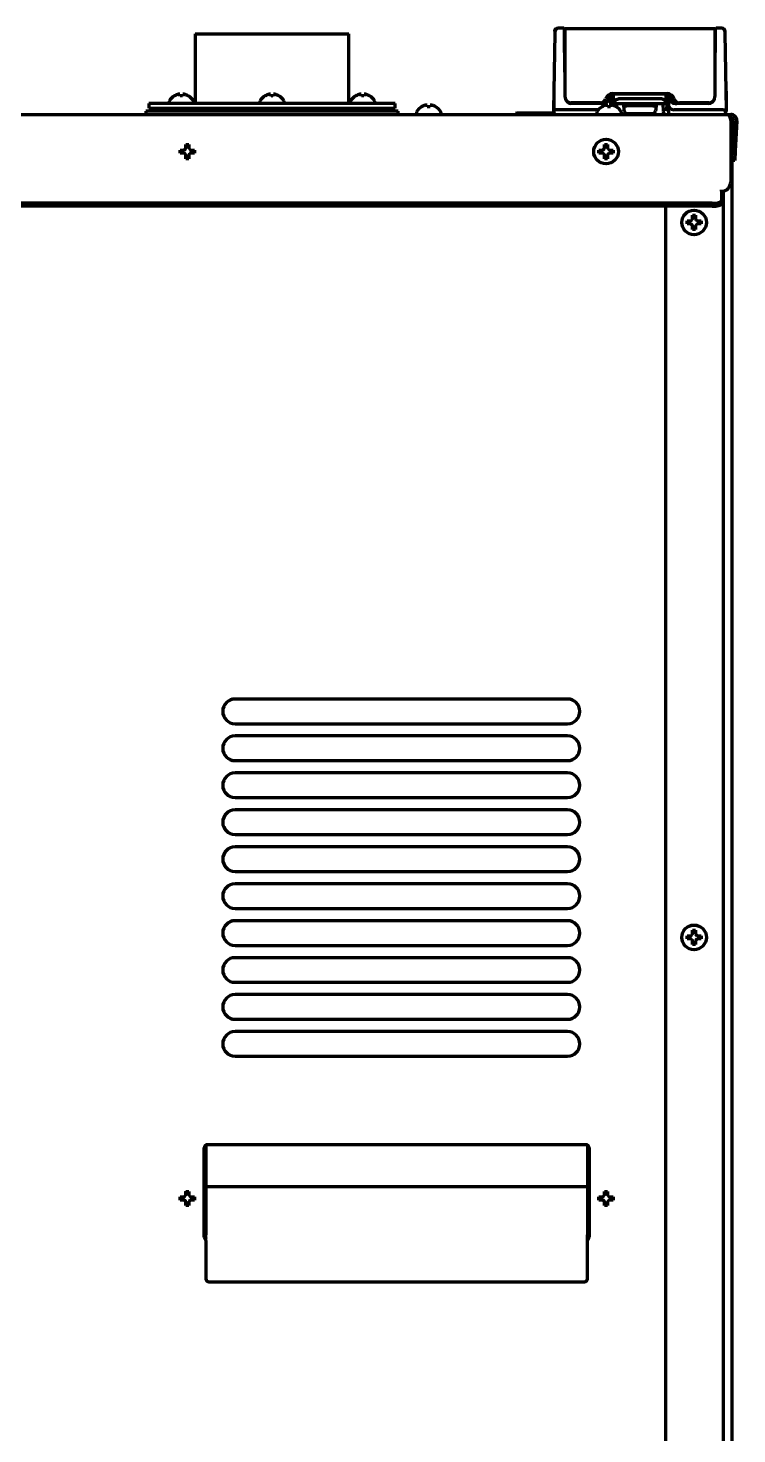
# Model space of a CAD drawing. Header units: inches. Extents: x -2983 to 7024, y 422 to 5529.
# Drawn here: x 6758.9 to 6989.1, y 3511.8 to 3968.4 of the extents above; entities that cross this region are included whole.
import ezdxf

# ---------------------------------------------------------------- set-up
doc = ezdxf.new("R2010")
doc.units = ezdxf.units.IN

msp = doc.modelspace()

# ---------------------------------------------------------------- linework, layer by layer
at = {"linetype": 'Continuous', "lineweight": 70}
for p, q in [((6930.98, 3968.39), (6930.96, 3968.39)), ((6931.05, 3968.39), (6930.98, 3968.39)), ((6932.88, 3968.39), (6931.07, 3968.39)), ((6933.14, 3966.62), (6933.13, 3968.14)), ((6933.25, 3968.19), (6933.25, 3966.39)), ((6982, 3968.19), (6933.25, 3968.19)), ((6982, 3968.19), (6982, 3966.39)), ((6982.12, 3968.14), (6982.11, 3966.62)), ((6984.18, 3968.39), (6982.37, 3968.39)), ((6984.2, 3968.39), (6984.18, 3968.39)), ((6984.27, 3968.39), (6984.2, 3968.39)), ((6984.28, 3968.39), (6984.27, 3968.39)), ((6813.12, 3966.49), (6863.12, 3966.49)), ((6813.12, 3966.49), (6813.12, 3943.89)), ((6863.12, 3943.89), (6863.12, 3966.49)), ((6929.62, 3941.89), (6930.06, 3966.62)), ((6930.06, 3966.62), (6930.07, 3967.41)), ((6933.25, 3954.07), (6933.14, 3966.62)), ((6933.25, 3966.39), (6933.25, 3946.14)), ((6982.11, 3966.62), (6982, 3954.07)), ((6982, 3966.39), (6982, 3946.14)), ((6985.18, 3967.41), (6985.19, 3966.62)), ((6985.19, 3966.62), (6985.62, 3941.89)), ((6806.38, 3946.34), (6806.38, 3946.37)), ((6810.98, 3946.37), (6810.98, 3946.34)), ((6835.82, 3946.34), (6835.82, 3946.37)), ((6840.42, 3946.37), (6840.42, 3946.34)), ((6865.27, 3946.34), (6865.27, 3946.37)), ((6869.87, 3946.37), (6869.87, 3946.34)), ((6929.62, 3947.89), (6929.62, 3946.82)), ((6929.62, 3946.82), (6929.62, 3942.96)), ((6948.19, 3943.39), (6948.19, 3946.07)), ((6948.87, 3947.14), (6966.37, 3947.14)), ((6949.07, 3944.36), (6949.07, 3946.59)), ((6950.8, 3946.89), (6949.5, 3946.89)), ((6964.61, 3946.89), (6950.8, 3946.89)), ((6964.45, 3945.39), (6950.8, 3945.39)), ((6951.96, 3947.14), (6951.99, 3946.89)), ((6963.28, 3947.14), (6963.26, 3946.89)), ((6965.75, 3946.89), (6964.61, 3946.89)), ((6966.17, 3944.37), (6966.17, 3946.59)), ((6967.05, 3942.89), (6967.05, 3946.07)), ((6985.62, 3946.82), (6985.62, 3942.96)), ((6097.12, 3940.39), (6986.12, 3940.39)), ((6879.12, 3941.39), (6797.12, 3941.39)), ((6797.12, 3941.39), (6797.12, 3940.39)), ((6878.12, 3943.89), (6798.12, 3943.89)), ((6798.12, 3943.89), (6798.12, 3942.39)), ((6798.12, 3942.39), (6838.12, 3942.39)), ((6804.68, 3944.49), (6804.68, 3944.29)), ((6807.08, 3941.58), (6806.75, 3941.39)), ((6806.93, 3942.39), (6807.08, 3942.3)), ((6807.08, 3942.3), (6807.08, 3941.58)), ((6810.28, 3942.3), (6807.08, 3942.3)), ((6807.08, 3941.58), (6808.68, 3941.58)), ((6808.68, 3941.58), (6810.28, 3941.58)), ((6810.28, 3942.3), (6810.43, 3942.39)), ((6810.28, 3941.58), (6810.28, 3942.3)), ((6810.61, 3941.39), (6810.28, 3941.58)), ((6812.68, 3944.29), (6812.68, 3944.49)), ((6813.12, 3942.39), (6813.12, 3941.39)), ((6834.12, 3944.49), (6834.12, 3944.29)), ((6836.52, 3941.58), (6836.2, 3941.39)), ((6836.37, 3942.39), (6836.52, 3942.3)), ((6836.52, 3942.3), (6836.52, 3941.58)), ((6839.72, 3942.3), (6836.52, 3942.3)), ((6836.52, 3941.58), (6838.12, 3941.58)), ((6838.12, 3942.39), (6878.12, 3942.39)), ((6838.12, 3941.58), (6839.72, 3941.58)), ((6839.72, 3942.3), (6839.88, 3942.39)), ((6839.72, 3941.58), (6839.72, 3942.3)), ((6840.05, 3941.39), (6839.72, 3941.58)), ((6842.12, 3944.29), (6842.12, 3944.49)), ((6863.12, 3941.39), (6863.12, 3942.39)), ((6863.57, 3944.49), (6863.57, 3944.29)), ((6865.97, 3941.58), (6865.64, 3941.39)), ((6865.82, 3942.39), (6865.97, 3942.3)), ((6865.97, 3942.3), (6865.97, 3941.58)), ((6869.17, 3942.3), (6865.97, 3942.3)), ((6865.97, 3941.58), (6867.57, 3941.58)), ((6867.57, 3941.58), (6869.17, 3941.58)), ((6869.17, 3942.3), (6869.32, 3942.39)), ((6869.17, 3941.58), (6869.17, 3942.3)), ((6869.5, 3941.39), (6869.17, 3941.58)), ((6871.57, 3944.29), (6871.57, 3944.49)), ((6878.12, 3942.39), (6878.12, 3943.89)), ((6879.12, 3940.39), (6879.12, 3941.39)), ((6885.02, 3940.99), (6885.02, 3940.79)), ((6886.72, 3942.84), (6886.72, 3942.87)), ((6891.32, 3942.87), (6891.32, 3942.84)), ((6893.02, 3940.79), (6893.02, 3940.99)), ((6917.67, 3940.89), (6917.42, 3940.64)), ((6927.42, 3940.64), (6917.42, 3940.64)), ((6917.42, 3940.64), (6917.42, 3940.39)), ((6917.67, 3940.89), (6929.77, 3940.89)), ((6929.98, 3940.64), (6927.42, 3940.64)), ((6929.62, 3941.9), (6929.62, 3941.9)), ((6929.63, 3941.37), (6929.62, 3941.89)), ((6930.62, 3941.89), (6929.62, 3941.89)), ((6944.18, 3941.89), (6930.62, 3941.89)), ((6934.62, 3944.24), (6934.62, 3944.09)), ((6934.62, 3944.09), (6934.64, 3944.01)), ((6944.81, 3944.14), (6935.25, 3944.14)), ((6945.62, 3943.89), (6935.32, 3943.89)), ((6943.62, 3940.99), (6943.62, 3940.79)), ((6945.32, 3942.84), (6945.32, 3942.87)), ((6948.65, 3943.67), (6948.49, 3943.4)), ((6949.15, 3943.89), (6950.64, 3943.89)), ((6949.92, 3942.87), (6949.92, 3942.84)), ((6950.09, 3942.89), (6950.12, 3943.89)), ((6950.64, 3943.89), (6964.59, 3943.89)), ((6951.62, 3940.79), (6951.62, 3940.99)), ((6952.31, 3943.89), (6952.34, 3943.56)), ((6952.38, 3943.14), (6952.34, 3943.56)), ((6952.5, 3942.07), (6952.38, 3943.14)), ((6952.38, 3943.14), (6953.39, 3943.14)), ((6952.55, 3941.54), (6952.5, 3942.07)), ((6961.86, 3943.14), (6953.39, 3943.14)), ((6953.55, 3940.64), (6961.7, 3940.64)), ((6961.86, 3943.14), (6962.86, 3943.14)), ((6962.75, 3942.07), (6962.7, 3941.54)), ((6962.86, 3943.14), (6962.75, 3942.07)), ((6962.91, 3943.56), (6962.86, 3943.14)), ((6962.94, 3943.89), (6962.91, 3943.56)), ((6964.59, 3943.89), (6966.1, 3943.89)), ((6965.12, 3943.89), (6965.21, 3941.36)), ((6967.05, 3942.89), (6966.62, 3943.63)), ((6967.05, 3941.37), (6967.05, 3942.89)), ((6984.62, 3941.89), (6968.78, 3941.89)), ((6979.93, 3943.89), (6969.62, 3943.89)), ((6980, 3944.14), (6970.44, 3944.14)), ((6980.61, 3944.01), (6980.62, 3944.09)), ((6980.62, 3944.09), (6980.62, 3944.24)), ((6984.62, 3941.89), (6985.62, 3941.89)), ((6985.62, 3941.89), (6985.62, 3941.91)), ((6985.62, 3941.89), (6985.62, 3941.37)), ((6986.12, 3940.39), (6987.12, 3940.39)), ((6987.12, 3938.39), (6987.12, 3918.39)), ((6987.62, 3937.29), (6987.12, 3937.29)), ((6988.12, 3938.34), (6987.6, 3928.44)), ((6987.62, 3928.82), (6987.62, 3937.29)), ((6989.12, 3938.29), (6988.6, 3928.39)), ((6808.32, 3928.29), (6808.32, 3928.79)), ((6808.32, 3927.79), (6808.32, 3928.29)), ((6812.92, 3928.79), (6812.92, 3928.29)), ((6812.92, 3928.29), (6812.92, 3927.79)), ((6944.32, 3928.29), (6944.32, 3928.79)), ((6944.32, 3927.79), (6944.32, 3928.29)), ((6948.92, 3928.79), (6948.92, 3928.29)), ((6948.92, 3928.29), (6948.92, 3927.79)), ((6987.45, 3925.44), (6987.6, 3928.44)), ((6988.6, 3928.39), (6988.45, 3925.39)), ((6988.45, 3925.39), (6987.45, 3925.44)), ((6987.62, 2273.89), (6987.62, 3925.41)), ((6984.12, 3915.89), (6984.14, 3915.89)), ((6984.12, 3915.89), (6984.12, 3914.93)), ((6984.12, 3914.93), (6984.12, 3912.29)), ((6984.14, 3915.39), (6984.14, 3915.89)), ((6984.82, 2614.49), (6984.82, 3915.47)), ((6981.12, 3911.51), (6102.12, 3911.51)), ((6981.12, 3910.54), (6102.12, 3910.54)), ((6965.92, 3910.54), (6965.92, 2612.49)), ((6984.12, 3912.29), (6984.12, 3911.32)), ((6972.92, 3905.29), (6972.92, 3905.79)), ((6972.92, 3904.79), (6972.92, 3905.29)), ((6977.52, 3905.79), (6977.52, 3905.29)), ((6977.52, 3905.29), (6977.52, 3904.79)), ((6934.12, 3750.49), (6826.12, 3750.49)), ((6826.12, 3742.49), (6934.12, 3742.49)), ((6934.12, 3738.49), (6826.12, 3738.49)), ((6826.12, 3730.49), (6934.12, 3730.49)), ((6934.12, 3726.49), (6826.12, 3726.49)), ((6826.12, 3718.49), (6934.12, 3718.49)), ((6934.12, 3714.49), (6826.12, 3714.49)), ((6826.12, 3706.49), (6934.12, 3706.49)), ((6934.12, 3702.49), (6826.12, 3702.49)), ((6826.12, 3694.49), (6934.12, 3694.49)), ((6934.12, 3690.49), (6826.12, 3690.49)), ((6826.12, 3682.49), (6934.12, 3682.49)), ((6934.12, 3678.49), (6826.12, 3678.49)), ((6972.92, 3673.09), (6972.92, 3673.59)), ((6972.92, 3672.59), (6972.92, 3673.09)), ((6977.52, 3673.59), (6977.52, 3673.09)), ((6977.52, 3673.09), (6977.52, 3672.59)), ((6826.12, 3670.49), (6934.12, 3670.49)), ((6934.12, 3666.49), (6826.12, 3666.49)), ((6826.12, 3658.49), (6934.12, 3658.49)), ((6934.12, 3654.49), (6826.12, 3654.49)), ((6826.12, 3646.49), (6934.12, 3646.49)), ((6934.12, 3642.49), (6826.12, 3642.49)), ((6826.12, 3634.49), (6934.12, 3634.49)), ((6816.12, 3575.74), (6816.12, 3604.74)), ((6816.62, 3605.61), (6816.62, 3576.94)), ((6940.12, 3605.74), (6817.12, 3605.74)), ((6940.62, 3605.61), (6940.62, 3576.94)), ((6941.12, 3604.74), (6941.12, 3575.74)), ((6808.32, 3588.29), (6808.32, 3588.79)), ((6812.92, 3588.79), (6812.92, 3588.29)), ((6940.62, 3592.07), (6816.62, 3592.07)), ((6944.32, 3588.29), (6944.32, 3588.79)), ((6948.92, 3588.79), (6948.92, 3588.29)), ((6808.32, 3587.79), (6808.32, 3588.29)), ((6812.92, 3588.29), (6812.92, 3587.79)), ((6944.32, 3587.79), (6944.32, 3588.29)), ((6948.92, 3588.29), (6948.92, 3587.79)), ((6816.21, 3575.03), (6816.62, 3575.45)), ((6816.23, 3575.05), (6816.6, 3575.42)), ((6816.62, 3576.93), (6816.62, 3576.5)), ((6816.62, 3574.6), (6816.62, 3576.5)), ((6940.62, 3576.93), (6940.62, 3576.5)), ((6940.62, 3574.6), (6940.62, 3576.5)), ((6941.05, 3575.03), (6940.62, 3575.45)), ((6941.02, 3575.05), (6940.65, 3575.42)), ((6816.62, 3574.6), (6816.62, 3562.22)), ((6940.62, 3562.22), (6940.62, 3574.6)), ((6816.62, 3562.19), (6816.62, 3562.22)), ((6817.62, 3561.22), (6939.62, 3561.22)), ((6817.62, 3561.19), (6939.62, 3561.19)), ((6940.62, 3562.19), (6940.62, 3562.22))]:
    msp.add_line(p, q, dxfattribs=at)
for centre in [(6946.62, 3928.29), (6975.22, 3905.29), (6975.22, 3673.09)]:
    msp.add_circle(centre, 4, dxfattribs=at)
for centre, radius, start, end in [((6931.07, 3967.39), 1, 90, 179), ((6932.88, 3968.14), 0.25, 0.5, 90), ((6982.37, 3968.14), 0.25, 90, 179.5), ((6984.18, 3967.39), 1, 1, 90), ((6984.28, 3967.39), 1, 0.9795, 90), ((6808.88, 3942.27), 4.8, 121.3727, 149.6988), ((6808.48, 3942.27), 4.8, 30.3012, 58.6273), ((6838.32, 3942.27), 4.8, 121.3727, 149.6988), ((6837.93, 3942.27), 4.8, 30.3012, 58.6273), ((6867.77, 3942.27), 4.8, 121.3727, 149.6988), ((6867.37, 3942.27), 4.8, 30.3012, 58.6273), ((6935.25, 3946.14), 2, 180, 270), ((6935.32, 3945.89), 2, 192.2203, 270), ((6944.81, 3945.89), 1.75, 270, 342.8954), ((6948.87, 3944.64), 2.5, 90, 162.8954), ((6949.5, 3944.89), 2, 103.7837, 137.8423), ((6965.75, 3944.89), 2, 42.3075, 76.3195), ((6966.37, 3944.64), 2.5, 17.1046, 90), ((6970.44, 3945.89), 1.75, 197.1046, 270), ((6979.93, 3945.89), 2, 270, 347.7797), ((6980, 3946.14), 2, 270, 0), ((6805.08, 3944.49), 0.4, 149.6988, 180), ((6805.08, 3944.29), 0.4, 180, 270), ((6812.28, 3944.29), 0.4, 270, 0), ((6812.28, 3944.49), 0.4, 0, 30.3012), ((6834.52, 3944.49), 0.4, 149.6988, 180), ((6834.52, 3944.29), 0.4, 180, 270), ((6841.72, 3944.29), 0.4, 270, 0), ((6841.72, 3944.49), 0.4, 0, 30.3012), ((6863.97, 3944.49), 0.4, 149.6988, 180), ((6863.97, 3944.29), 0.4, 180, 270), ((6871.17, 3944.29), 0.4, 270, 0), ((6871.17, 3944.49), 0.4, 0, 30.3012), ((6885.42, 3940.99), 0.4, 149.6988, 180), ((6885.42, 3940.79), 0.4, 180, 270), ((6889.22, 3938.77), 4.8, 121.3727, 149.6988), ((6888.83, 3938.77), 4.8, 30.3012, 58.6273), ((6892.62, 3940.79), 0.4, 270, 0), ((6892.62, 3940.99), 0.4, 0, 30.3012), ((6930.63, 3941.39), 1, 181, 270), ((6944.02, 3940.99), 0.4, 149.6988, 180), ((6944.02, 3940.79), 0.4, 180, 270), ((6947.82, 3938.77), 4.8, 121.3727, 149.6988), ((6945.62, 3945.89), 2, 270, 292.0669), ((6947.43, 3938.77), 4.8, 30.3012, 58.6273), ((6951.22, 3940.79), 0.4, 270, 0), ((6951.22, 3940.99), 0.4, 0, 30.3012), ((6953.55, 3941.64), 1, 186, 270), ((6961.7, 3941.64), 1, 270, 354), ((6966.21, 3941.39), 1, 182, 270), ((6984.62, 3941.39), 1, 270, 359), ((6987.12, 3938.39), 2, 357, 90), ((6987.12, 3938.39), 1, 357, 90), ((6985.62, 3937.29), 2, 0, 34.4363), ((6810.62, 3928.29), 2.25, 166.9331, 193.0838), ((6810.62, 3928.29), 2.25, 347.0794, 13.1512), ((6984.12, 3918.39), 3, 270.382, 0), ((6826.12, 3746.49), 4, 90, 270), ((6934.12, 3746.49), 4, 270, 90), ((6826.12, 3734.49), 4, 90, 270), ((6934.12, 3734.49), 4, 270, 90), ((6826.12, 3722.49), 4, 90, 270), ((6934.12, 3722.49), 4, 270, 90), ((6826.12, 3710.49), 4, 90, 270), ((6934.12, 3710.49), 4, 270, 90), ((6826.12, 3698.49), 4, 90, 270), ((6934.12, 3698.49), 4, 270, 90), ((6826.12, 3686.49), 4, 90, 270), ((6934.12, 3686.49), 4, 270, 90), ((6826.12, 3674.49), 4, 90, 270), ((6934.12, 3674.49), 4, 270, 90), ((6826.12, 3662.49), 4, 90, 270), ((6934.12, 3662.49), 4, 270, 90), ((6826.12, 3650.49), 4, 90, 270), ((6934.12, 3650.49), 4, 270, 90), ((6826.12, 3638.49), 4, 90, 270), ((6934.12, 3638.49), 4, 270, 90), ((6817.12, 3604.74), 1, 90, 180), ((6940.12, 3604.74), 1, 0, 90), ((6817.12, 3575.74), 1, 180, 239.9977), ((6940.12, 3575.74), 1, 299.9995, 0)]:
    msp.add_arc(centre, radius, start, end, dxfattribs=at)
for centre, major_axis, ratio, start_param, end_param in [((6933.4, 3964.88), (-0.25, -0.002), 0.999999, 0.00021, 0.890174), ((6948.2, 3946.07), (0.185, -0.168), 0.007352, 3.141576, 4.681335), ((6950.64, 1918.04), (0, 2027.36), 0.034931, 6.280909, 6.283124), ((6964.61, 1908.2), (0, 2037.19), 0.034904, 0.000319, 0.002248), ((6967.05, 3946.07), (-0.185, -0.168), 0.007441, 1.601874, 3.141609), ((6950.64, 2055.11), (2, 1892.01), 0.034873, 0.054023, 0.060475), ((6964.59, 2017.64), (-2.04, 1929.51), 0.034873, 6.222709, 6.229376), ((6968.62, 8002.77), (0, -4060.88), 0.017452, 6.261004, 6.285446), ((6969.62, 3945.89), (-1.96, 0.41), 1, 1.390115, 1.77502), ((6981.12, 3912.29), (-3, 0), 0.258819, 1.570796, 3.141593), ((6981.12, 3911.32), (3, 0), 0.258819, 4.712389, 6.283185), ((6816.61, 3573.45), (0.01, 2), 0.083873, 0.008605, 0.147661), ((6940.63, 3573.45), (-0.01, 2), 0.083873, 6.135524, 6.27458), ((6817.62, 3562.22), (-1, 0), 0.999391, 0, 1.570796), ((6817.62, 3562.19), (1, 0), 0.999391, 3.141593, 4.712389), ((6939.62, 3562.22), (-1, 0), 0.999391, 1.570796, 3.141593), ((6939.62, 3562.19), (1, 0), 0.999391, 4.712389, 6.283185)]:
    msp.add_ellipse(centre, major_axis=major_axis, ratio=ratio, start_param=start_param, end_param=end_param, dxfattribs=at)
for points, knots in [([(6929.96, 3967.41), (6929.97, 3967.47), (6929.97, 3967.54), (6930, 3967.67), (6930.02, 3967.73), (6930.07, 3967.85), (6930.1, 3967.9), (6930.18, 3968.01), (6930.22, 3968.06), (6930.31, 3968.15), (6930.36, 3968.19), (6930.47, 3968.26), (6930.53, 3968.29), (6930.65, 3968.34), (6930.71, 3968.36), (6930.84, 3968.39), (6930.9, 3968.39), (6930.96, 3968.39)], [0, 0, 0, 0, 0.125, 0.125, 0.25, 0.25, 0.375, 0.375, 0.5, 0.5, 0.625, 0.625, 0.75, 0.75, 0.875, 0.875, 1, 1, 1, 1]), ([(6808.18, 3946.34), (6808.18, 3946.46), (6808.18, 3946.57), (6808.18, 3946.71), (6808.18, 3946.75), (6808.18, 3946.82), (6808.18, 3946.86), (6808.18, 3946.89)], [0, 0, 0, 0, 0.5, 0.5, 0.75, 0.75, 1, 1, 1, 1]), ([(6810.98, 3946.34), (6810.78, 3946.46), (6810.57, 3946.57), (6810.24, 3946.71), (6810.13, 3946.75), (6809.91, 3946.82), (6809.79, 3946.86), (6809.68, 3946.89)], [0, 0, 0, 0, 0.5, 0.5, 0.75, 0.75, 1, 1, 1, 1]), ([(6837.62, 3946.34), (6837.62, 3946.46), (6837.62, 3946.57), (6837.62, 3946.71), (6837.62, 3946.75), (6837.62, 3946.82), (6837.62, 3946.86), (6837.62, 3946.89)], [0, 0, 0, 0, 0.5, 0.5, 0.75, 0.75, 1, 1, 1, 1]), ([(6840.42, 3946.34), (6840.22, 3946.46), (6840.01, 3946.57), (6839.69, 3946.71), (6839.58, 3946.75), (6839.35, 3946.82), (6839.24, 3946.86), (6839.12, 3946.89)], [0, 0, 0, 0, 0.5, 0.5, 0.75, 0.75, 1, 1, 1, 1]), ([(6867.07, 3946.34), (6867.07, 3946.46), (6867.07, 3946.57), (6867.07, 3946.71), (6867.07, 3946.75), (6867.07, 3946.82), (6867.07, 3946.86), (6867.07, 3946.89)], [0, 0, 0, 0, 0.5, 0.5, 0.75, 0.75, 1, 1, 1, 1]), ([(6869.87, 3946.34), (6869.67, 3946.46), (6869.46, 3946.57), (6869.13, 3946.71), (6869.02, 3946.75), (6868.8, 3946.82), (6868.68, 3946.86), (6868.57, 3946.89)], [0, 0, 0, 0, 0.5, 0.5, 0.75, 0.75, 1, 1, 1, 1]), ([(6947.56, 3945.39), (6947.54, 3945.32), (6947.52, 3945.24), (6947.46, 3945.1), (6947.43, 3945.03), (6947.38, 3944.92), (6947.35, 3944.87), (6947.32, 3944.82), (6947.29, 3944.79), (6947.28, 3944.78), (6947.23, 3944.69), (6947.13, 3944.57), (6947.02, 3944.46), (6946.94, 3944.38), (6946.91, 3944.36), (6946.85, 3944.31), (6946.82, 3944.29), (6946.72, 3944.22), (6946.59, 3944.13), (6946.45, 3944.07), (6946.38, 3944.04)], [0, 0, 0, 0, 0.125, 0.125, 0.25, 0.25, 0.3125, 0.34375, 0.34375, 0.375, 0.375, 0.5, 0.625, 0.625, 0.6875, 0.6875, 0.75, 0.75, 0.875, 1, 1, 1, 1]), ([(6948.01, 3946.23), (6947.96, 3946.17), (6947.91, 3946.11), (6947.82, 3945.98), (6947.78, 3945.91), (6947.72, 3945.81), (6947.7, 3945.77), (6947.67, 3945.7), (6947.65, 3945.66), (6947.61, 3945.55), (6947.58, 3945.47), (6947.56, 3945.39)], [0, 0, 0, 0, 0.25, 0.25, 0.5, 0.5, 0.625, 0.625, 0.75, 0.75, 1, 1, 1, 1]), ([(6949.07, 3946.6), (6949.07, 3946.61), (6949.07, 3946.63), (6949.06, 3946.65), (6949.06, 3946.66), (6949.06, 3946.67), (6949.05, 3946.68), (6949.05, 3946.7), (6949.05, 3946.72), (6949.04, 3946.74), (6949.04, 3946.75), (6949.03, 3946.78), (6949.03, 3946.79), (6949.03, 3946.8), (6949.03, 3946.8), (6949.02, 3946.81), (6949.02, 3946.81), (6949.02, 3946.82), (6949.02, 3946.83), (6949.02, 3946.83), (6949.02, 3946.83), (6949.02, 3946.83)], [0, 0, 0, 0, 0.125, 0.125, 0.1875, 0.1875, 0.25, 0.25, 0.375, 0.375, 0.5, 0.5, 0.625, 0.625, 0.6875, 0.6875, 0.75, 0.75, 0.875, 0.875, 1, 1, 1, 1]), ([(6949.07, 3944.36), (6949.1, 3944.4), (6949.12, 3944.43), (6949.17, 3944.49), (6949.2, 3944.52), (6949.28, 3944.61), (6949.33, 3944.67), (6949.44, 3944.79), (6949.5, 3944.85), (6949.62, 3944.96), (6949.68, 3945.01), (6949.76, 3945.07), (6949.78, 3945.08), (6949.81, 3945.1), (6949.83, 3945.12), (6949.88, 3945.15), (6949.91, 3945.17), (6950.02, 3945.23), (6950.09, 3945.27), (6950.19, 3945.31), (6950.2, 3945.31), (6950.24, 3945.33), (6950.26, 3945.33), (6950.32, 3945.35), (6950.36, 3945.36), (6950.48, 3945.38), (6950.56, 3945.39), (6950.64, 3945.39)], [0, 0, 0, 0, 0.0625, 0.0625, 0.125, 0.125, 0.25, 0.25, 0.375, 0.375, 0.5, 0.5, 0.53125, 0.53125, 0.5625, 0.5625, 0.625, 0.625, 0.75, 0.75, 0.78125, 0.78125, 0.8125, 0.8125, 0.875, 0.875, 1, 1, 1, 1]), ([(6966.17, 3944.37), (6966.15, 3944.4), (6966.12, 3944.43), (6966.07, 3944.49), (6966.04, 3944.52), (6965.97, 3944.62), (6965.91, 3944.68), (6965.8, 3944.79), (6965.74, 3944.85), (6965.62, 3944.96), (6965.56, 3945.01), (6965.48, 3945.07), (6965.46, 3945.08), (6965.43, 3945.11), (6965.41, 3945.12), (6965.36, 3945.15), (6965.32, 3945.17), (6965.22, 3945.24), (6965.14, 3945.27), (6965.05, 3945.31), (6965.03, 3945.32), (6964.99, 3945.33), (6964.97, 3945.33), (6964.91, 3945.35), (6964.87, 3945.36), (6964.75, 3945.39), (6964.67, 3945.39), (6964.59, 3945.39)], [0, 0, 0, 0, 0.0625, 0.0625, 0.125, 0.125, 0.25, 0.25, 0.375, 0.375, 0.5, 0.5, 0.53125, 0.53125, 0.5625, 0.5625, 0.625, 0.625, 0.75, 0.75, 0.78125, 0.78125, 0.8125, 0.8125, 0.875, 0.875, 1, 1, 1, 1]), ([(6966.17, 3946.6), (6966.18, 3946.61), (6966.18, 3946.63), (6966.18, 3946.65), (6966.19, 3946.66), (6966.19, 3946.67), (6966.19, 3946.68), (6966.2, 3946.7), (6966.2, 3946.72), (6966.21, 3946.74), (6966.21, 3946.75), (6966.21, 3946.78), (6966.22, 3946.79), (6966.22, 3946.8), (6966.22, 3946.8), (6966.22, 3946.81), (6966.22, 3946.81), (6966.22, 3946.82), (6966.22, 3946.83), (6966.22, 3946.83), (6966.22, 3946.84), (6966.22, 3946.84)], [0, 0, 0, 0, 0.125, 0.125, 0.1875, 0.1875, 0.25, 0.25, 0.375, 0.375, 0.5, 0.5, 0.625, 0.625, 0.6875, 0.6875, 0.75, 0.75, 0.875, 0.875, 1, 1, 1, 1]), ([(6967.69, 3945.39), (6967.67, 3945.47), (6967.64, 3945.55), (6967.58, 3945.7), (6967.55, 3945.77), (6967.49, 3945.88), (6967.47, 3945.91), (6967.43, 3945.98), (6967.41, 3946.01), (6967.34, 3946.11), (6967.29, 3946.18), (6967.23, 3946.24)], [0, 0, 0, 0, 0.25, 0.25, 0.5, 0.5, 0.625, 0.625, 0.75, 0.75, 1, 1, 1, 1]), ([(6968.78, 3943.81), (6968.7, 3943.84), (6968.62, 3943.88), (6968.47, 3943.97), (6968.39, 3944.01), (6968.29, 3944.09), (6968.23, 3944.13), (6968.18, 3944.17), (6968.15, 3944.2), (6968.13, 3944.21), (6968.05, 3944.29), (6967.93, 3944.41), (6967.82, 3944.55), (6967.75, 3944.66), (6967.73, 3944.69), (6967.68, 3944.77), (6967.66, 3944.81), (6967.6, 3944.92), (6967.53, 3945.08), (6967.47, 3945.25), (6967.45, 3945.33)], [0, 0, 0, 0, 0.125, 0.125, 0.25, 0.25, 0.3125, 0.34375, 0.34375, 0.375, 0.375, 0.5, 0.625, 0.625, 0.6875, 0.6875, 0.75, 0.75, 0.875, 1, 1, 1, 1]), ([(6968.87, 3944.04), (6968.8, 3944.07), (6968.73, 3944.1), (6968.59, 3944.18), (6968.53, 3944.22), (6968.43, 3944.28), (6968.39, 3944.32), (6968.34, 3944.36), (6968.31, 3944.38), (6968.3, 3944.39), (6968.23, 3944.46), (6968.12, 3944.57), (6968.02, 3944.69), (6967.96, 3944.79), (6967.93, 3944.82), (6967.89, 3944.89), (6967.87, 3944.92), (6967.82, 3945.03), (6967.76, 3945.17), (6967.71, 3945.32), (6967.69, 3945.39)], [0, 0, 0, 0, 0.125, 0.125, 0.25, 0.25, 0.3125, 0.34375, 0.34375, 0.375, 0.375, 0.5, 0.625, 0.625, 0.6875, 0.6875, 0.75, 0.75, 0.875, 1, 1, 1, 1]), ([(6985.62, 3947.89), (6985.62, 3947.9), (6985.62, 3947.87), (6985.62, 3947.78), (6985.62, 3947.71), (6985.62, 3947.57), (6985.62, 3947.52), (6985.62, 3947.44), (6985.62, 3947.41), (6985.62, 3947.34), (6985.62, 3947.31), (6985.62, 3947.14), (6985.62, 3946.99), (6985.62, 3946.82)], [0, 0, 0, 0, 0.25, 0.25, 0.5, 0.5, 0.625, 0.625, 0.6875, 0.6875, 0.75, 0.75, 1, 1, 1, 1]), ([(6888.52, 3942.84), (6888.52, 3942.96), (6888.52, 3943.07), (6888.52, 3943.21), (6888.52, 3943.25), (6888.52, 3943.32), (6888.52, 3943.36), (6888.52, 3943.39)], [0, 0, 0, 0, 0.5, 0.5, 0.75, 0.75, 1, 1, 1, 1]), ([(6891.32, 3942.84), (6891.12, 3942.96), (6890.91, 3943.07), (6890.59, 3943.21), (6890.48, 3943.25), (6890.25, 3943.32), (6890.14, 3943.36), (6890.02, 3943.39)], [0, 0, 0, 0, 0.5, 0.5, 0.75, 0.75, 1, 1, 1, 1]), ([(6929.62, 3942.97), (6929.62, 3942.8), (6929.62, 3942.65), (6929.62, 3942.38), (6929.62, 3942.26), (6929.62, 3942.12), (6929.62, 3942.08), (6929.62, 3942.03), (6929.62, 3942.01), (6929.62, 3941.98), (6929.62, 3941.92), (6929.62, 3941.89), (6929.62, 3941.9)], [0, 0, 0, 0, 0.25, 0.25, 0.5, 0.5, 0.625, 0.625, 0.6875, 0.6875, 0.75, 1, 1, 1, 1]), ([(6947.12, 3942.84), (6947.12, 3942.96), (6947.12, 3943.07), (6947.12, 3943.21), (6947.12, 3943.25), (6947.12, 3943.32), (6947.12, 3943.36), (6947.12, 3943.39)], [0, 0, 0, 0, 0.5, 0.5, 0.75, 0.75, 1, 1, 1, 1]), ([(6949.92, 3942.84), (6949.72, 3942.96), (6949.51, 3943.07), (6949.19, 3943.21), (6949.08, 3943.25), (6948.85, 3943.32), (6948.74, 3943.36), (6948.62, 3943.39)], [0, 0, 0, 0, 0.5, 0.5, 0.75, 0.75, 1, 1, 1, 1]), ([(6967.08, 3940.39), (6967.08, 3940.39), (6967.08, 3940.39), (6967.08, 3940.39), (6967.08, 3940.39), (6967.08, 3940.4), (6967.08, 3940.4), (6967.07, 3940.4), (6967.07, 3940.42), (6967.07, 3940.44), (6967.07, 3940.47), (6967.07, 3940.48), (6967.07, 3940.49), (6967.07, 3940.51), (6967.06, 3940.56), (6967.06, 3940.59), (6967.06, 3940.62), (6967.06, 3940.63), (6967.06, 3940.66), (6967.06, 3940.67), (6967.06, 3940.72), (6967.06, 3940.77), (6967.06, 3940.85), (6967.06, 3940.88), (6967.06, 3940.92), (6967.06, 3940.94), (6967.06, 3940.97), (6967.06, 3940.98), (6967.05, 3941.06), (6967.05, 3941.12), (6967.05, 3941.2), (6967.05, 3941.21), (6967.05, 3941.24), (6967.05, 3941.26), (6967.05, 3941.31), (6967.05, 3941.34), (6967.05, 3941.37)], [0, 0, 0, 0, 0.03125, 0.03125, 0.046875, 0.046875, 0.0625, 0.125, 0.125, 0.25, 0.25, 0.28125, 0.28125, 0.3125, 0.375, 0.4375, 0.4375, 0.46875, 0.46875, 0.5, 0.5, 0.625, 0.625, 0.6875, 0.6875, 0.71875, 0.71875, 0.75, 0.75, 0.875, 0.875, 0.90625, 0.90625, 0.9375, 0.9375, 1, 1, 1, 1]), ([(6985.62, 3942.97), (6985.62, 3942.8), (6985.62, 3942.65), (6985.62, 3942.38), (6985.62, 3942.26), (6985.62, 3942.12), (6985.62, 3942.08), (6985.62, 3942.03), (6985.62, 3942.01), (6985.62, 3941.98), (6985.62, 3941.92), (6985.62, 3941.89), (6985.62, 3941.9)], [0, 0, 0, 0, 0.25, 0.25, 0.5, 0.5, 0.625, 0.625, 0.6875, 0.6875, 0.75, 1, 1, 1, 1]), ([(6808.32, 3928.79), (6808.53, 3928.79), (6808.74, 3928.79), (6809.06, 3928.79), (6809.17, 3928.79), (6809.4, 3928.79), (6809.51, 3928.79), (6809.62, 3928.79)], [0, 0, 0, 0, 0.5, 0.5, 0.75, 0.75, 1, 1, 1, 1]), ([(6810.12, 3925.99), (6810.12, 3926.2), (6810.12, 3926.41), (6810.12, 3926.73), (6810.12, 3926.84), (6810.12, 3927.06), (6810.12, 3927.18), (6810.12, 3927.29)], [0, 0, 0, 0, 0.5, 0.5, 0.75, 0.75, 1, 1, 1, 1]), ([(6811.12, 3930.59), (6811.12, 3930.39), (6811.12, 3930.18), (6811.12, 3929.86), (6811.12, 3929.75), (6811.12, 3929.52), (6811.12, 3929.41), (6811.12, 3929.29)], [0, 0, 0, 0, 0.5, 0.5, 0.75, 0.75, 1, 1, 1, 1]), ([(6812.92, 3927.79), (6812.72, 3927.79), (6812.51, 3927.79), (6812.19, 3927.79), (6812.08, 3927.79), (6811.85, 3927.79), (6811.74, 3927.79), (6811.62, 3927.79)], [0, 0, 0, 0, 0.5, 0.5, 0.75, 0.75, 1, 1, 1, 1]), ([(6944.32, 3928.79), (6944.53, 3928.79), (6944.74, 3928.79), (6945.06, 3928.79), (6945.17, 3928.79), (6945.4, 3928.79), (6945.51, 3928.79), (6945.62, 3928.79)], [0, 0, 0, 0, 0.5, 0.5, 0.75, 0.75, 1, 1, 1, 1]), ([(6946.12, 3925.99), (6946.12, 3926.19), (6946.12, 3926.4), (6946.12, 3926.73), (6946.12, 3926.84), (6946.12, 3927.06), (6946.12, 3927.18), (6946.12, 3927.29)], [0, 0, 0, 0, 0.5, 0.5, 0.75, 0.75, 1, 1, 1, 1]), ([(6947.12, 3930.59), (6947.12, 3930.39), (6947.12, 3930.18), (6947.12, 3929.85), (6947.12, 3929.74), (6947.12, 3929.52), (6947.12, 3929.41), (6947.12, 3929.29)], [0, 0, 0, 0, 0.5, 0.5, 0.75, 0.75, 1, 1, 1, 1]), ([(6948.92, 3927.79), (6948.72, 3927.79), (6948.51, 3927.79), (6948.19, 3927.79), (6948.08, 3927.79), (6947.85, 3927.79), (6947.74, 3927.79), (6947.62, 3927.79)], [0, 0, 0, 0, 0.5, 0.5, 0.75, 0.75, 1, 1, 1, 1]), ([(6972.92, 3905.79), (6973.13, 3905.79), (6973.34, 3905.79), (6973.66, 3905.79), (6973.77, 3905.79), (6974, 3905.79), (6974.11, 3905.79), (6974.22, 3905.79)], [0, 0, 0, 0, 0.5, 0.5, 0.75, 0.75, 1, 1, 1, 1]), ([(6974.72, 3902.99), (6974.72, 3903.19), (6974.72, 3903.4), (6974.72, 3903.73), (6974.72, 3903.84), (6974.72, 3904.06), (6974.72, 3904.18), (6974.72, 3904.29)], [0, 0, 0, 0, 0.5, 0.5, 0.75, 0.75, 1, 1, 1, 1]), ([(6975.72, 3907.59), (6975.72, 3907.39), (6975.72, 3907.18), (6975.72, 3906.85), (6975.72, 3906.74), (6975.72, 3906.52), (6975.72, 3906.41), (6975.72, 3906.29)], [0, 0, 0, 0, 0.5, 0.5, 0.75, 0.75, 1, 1, 1, 1]), ([(6977.52, 3904.79), (6977.32, 3904.79), (6977.11, 3904.79), (6976.79, 3904.79), (6976.68, 3904.79), (6976.45, 3904.79), (6976.34, 3904.79), (6976.22, 3904.79)], [0, 0, 0, 0, 0.5, 0.5, 0.75, 0.75, 1, 1, 1, 1]), ([(6975.72, 3675.39), (6975.72, 3675.19), (6975.72, 3674.98), (6975.72, 3674.65), (6975.72, 3674.54), (6975.72, 3674.32), (6975.72, 3674.21), (6975.72, 3674.09)], [0, 0, 0, 0, 0.5, 0.5, 0.75, 0.75, 1, 1, 1, 1]), ([(6972.92, 3673.59), (6973.13, 3673.59), (6973.34, 3673.59), (6973.66, 3673.59), (6973.77, 3673.59), (6974, 3673.59), (6974.11, 3673.59), (6974.22, 3673.59)], [0, 0, 0, 0, 0.5, 0.5, 0.75, 0.75, 1, 1, 1, 1]), ([(6974.72, 3670.79), (6974.72, 3670.99), (6974.72, 3671.2), (6974.72, 3671.53), (6974.72, 3671.64), (6974.72, 3671.86), (6974.72, 3671.98), (6974.72, 3672.09)], [0, 0, 0, 0, 0.5, 0.5, 0.75, 0.75, 1, 1, 1, 1]), ([(6977.52, 3672.59), (6977.32, 3672.59), (6977.11, 3672.59), (6976.79, 3672.59), (6976.68, 3672.59), (6976.45, 3672.59), (6976.34, 3672.59), (6976.22, 3672.59)], [0, 0, 0, 0, 0.5, 0.5, 0.75, 0.75, 1, 1, 1, 1]), ([(6808.32, 3588.79), (6808.53, 3588.79), (6808.74, 3588.79), (6809.06, 3588.79), (6809.17, 3588.79), (6809.4, 3588.79), (6809.51, 3588.79), (6809.62, 3588.79)], [0, 0, 0, 0, 0.5, 0.5, 0.75, 0.75, 1, 1, 1, 1]), ([(6811.12, 3590.59), (6811.12, 3590.39), (6811.12, 3590.18), (6811.12, 3589.86), (6811.12, 3589.75), (6811.12, 3589.52), (6811.12, 3589.41), (6811.12, 3589.29)], [0, 0, 0, 0, 0.5, 0.5, 0.75, 0.75, 1, 1, 1, 1]), ([(6944.32, 3588.79), (6944.53, 3588.79), (6944.74, 3588.79), (6945.06, 3588.79), (6945.17, 3588.79), (6945.4, 3588.79), (6945.51, 3588.79), (6945.62, 3588.79)], [0, 0, 0, 0, 0.5, 0.5, 0.75, 0.75, 1, 1, 1, 1]), ([(6947.12, 3590.59), (6947.12, 3590.39), (6947.12, 3590.18), (6947.12, 3589.86), (6947.12, 3589.75), (6947.12, 3589.52), (6947.12, 3589.41), (6947.12, 3589.29)], [0, 0, 0, 0, 0.5, 0.5, 0.75, 0.75, 1, 1, 1, 1]), ([(6810.12, 3585.99), (6810.12, 3586.2), (6810.12, 3586.41), (6810.12, 3586.73), (6810.12, 3586.84), (6810.12, 3587.06), (6810.12, 3587.18), (6810.12, 3587.29)], [0, 0, 0, 0, 0.5, 0.5, 0.75, 0.75, 1, 1, 1, 1]), ([(6812.92, 3587.79), (6812.72, 3587.79), (6812.51, 3587.79), (6812.19, 3587.79), (6812.08, 3587.79), (6811.85, 3587.79), (6811.74, 3587.79), (6811.62, 3587.79)], [0, 0, 0, 0, 0.5, 0.5, 0.75, 0.75, 1, 1, 1, 1]), ([(6946.12, 3585.99), (6946.12, 3586.2), (6946.12, 3586.41), (6946.12, 3586.73), (6946.12, 3586.84), (6946.12, 3587.06), (6946.12, 3587.18), (6946.12, 3587.29)], [0, 0, 0, 0, 0.5, 0.5, 0.75, 0.75, 1, 1, 1, 1]), ([(6948.92, 3587.79), (6948.72, 3587.79), (6948.51, 3587.79), (6948.19, 3587.79), (6948.08, 3587.79), (6947.85, 3587.79), (6947.74, 3587.79), (6947.62, 3587.79)], [0, 0, 0, 0, 0.5, 0.5, 0.75, 0.75, 1, 1, 1, 1])]:
    msp.add_open_spline(points, degree=3, knots=knots, dxfattribs=at)
for points in [[(6807.68, 3946.89), (6807.63, 3946.87), (6807.52, 3946.84), (6807.36, 3946.79), (6807.2, 3946.74), (6807.04, 3946.68), (6806.89, 3946.61), (6806.73, 3946.54), (6806.57, 3946.45), (6806.44, 3946.38), (6806.38, 3946.34)], [(6808.18, 3946.89), (6808.15, 3946.89), (6808.1, 3946.9), (6808.03, 3946.9), (6807.96, 3946.9), (6807.89, 3946.9), (6807.82, 3946.9), (6807.75, 3946.9), (6807.7, 3946.89), (6807.68, 3946.89)], [(6809.18, 3946.34), (6809.01, 3946.36), (6808.68, 3946.38), (6808.35, 3946.36), (6808.18, 3946.34)], [(6809.68, 3946.89), (6809.66, 3946.89), (6809.61, 3946.9), (6809.54, 3946.9), (6809.47, 3946.9), (6809.39, 3946.9), (6809.32, 3946.9), (6809.25, 3946.9), (6809.2, 3946.89), (6809.18, 3946.89)], [(6809.18, 3946.89), (6809.18, 3946.87), (6809.18, 3946.84), (6809.18, 3946.79), (6809.18, 3946.74), (6809.18, 3946.68), (6809.18, 3946.61), (6809.18, 3946.54), (6809.18, 3946.45), (6809.18, 3946.38), (6809.18, 3946.34)], [(6837.12, 3946.89), (6837.07, 3946.87), (6836.96, 3946.84), (6836.8, 3946.79), (6836.64, 3946.74), (6836.49, 3946.68), (6836.33, 3946.61), (6836.18, 3946.54), (6836.01, 3946.45), (6835.89, 3946.38), (6835.82, 3946.34)], [(6837.62, 3946.89), (6837.6, 3946.89), (6837.55, 3946.9), (6837.47, 3946.9), (6837.4, 3946.9), (6837.33, 3946.9), (6837.26, 3946.9), (6837.19, 3946.9), (6837.15, 3946.89), (6837.12, 3946.89)], [(6838.62, 3946.34), (6838.46, 3946.36), (6838.12, 3946.38), (6837.79, 3946.36), (6837.62, 3946.34)], [(6839.12, 3946.89), (6839.1, 3946.89), (6839.05, 3946.9), (6838.98, 3946.9), (6838.91, 3946.9), (6838.84, 3946.9), (6838.77, 3946.9), (6838.7, 3946.9), (6838.65, 3946.89), (6838.62, 3946.89)], [(6838.62, 3946.89), (6838.62, 3946.87), (6838.62, 3946.84), (6838.62, 3946.79), (6838.62, 3946.74), (6838.62, 3946.68), (6838.62, 3946.61), (6838.62, 3946.54), (6838.62, 3946.45), (6838.62, 3946.38), (6838.62, 3946.34)], [(6866.57, 3946.89), (6866.51, 3946.87), (6866.41, 3946.84), (6866.25, 3946.79), (6866.09, 3946.74), (6865.93, 3946.68), (6865.78, 3946.61), (6865.62, 3946.54), (6865.46, 3946.45), (6865.33, 3946.38), (6865.27, 3946.34)], [(6867.07, 3946.89), (6867.04, 3946.89), (6866.99, 3946.9), (6866.92, 3946.9), (6866.85, 3946.9), (6866.78, 3946.9), (6866.71, 3946.9), (6866.64, 3946.9), (6866.59, 3946.89), (6866.57, 3946.89)], [(6868.07, 3946.34), (6867.9, 3946.36), (6867.57, 3946.38), (6867.24, 3946.36), (6867.07, 3946.34)], [(6868.57, 3946.89), (6868.55, 3946.89), (6868.5, 3946.9), (6868.43, 3946.9), (6868.36, 3946.9), (6868.28, 3946.9), (6868.21, 3946.9), (6868.14, 3946.9), (6868.09, 3946.89), (6868.07, 3946.89)], [(6868.07, 3946.89), (6868.07, 3946.87), (6868.07, 3946.84), (6868.07, 3946.79), (6868.07, 3946.74), (6868.07, 3946.68), (6868.07, 3946.61), (6868.07, 3946.54), (6868.07, 3946.45), (6868.07, 3946.38), (6868.07, 3946.34)], [(6949.5, 3946.89), (6949.42, 3946.89), (6949.26, 3946.88), (6949.1, 3946.85), (6949.02, 3946.83)], [(6966.22, 3946.84), (6966.15, 3946.85), (6965.99, 3946.88), (6965.83, 3946.89), (6965.75, 3946.89)], [(6888.02, 3943.39), (6887.97, 3943.37), (6887.86, 3943.34), (6887.7, 3943.29), (6887.54, 3943.24), (6887.39, 3943.18), (6887.23, 3943.11), (6887.08, 3943.04), (6886.91, 3942.95), (6886.79, 3942.88), (6886.72, 3942.84)], [(6888.52, 3943.39), (6888.5, 3943.39), (6888.45, 3943.4), (6888.37, 3943.4), (6888.3, 3943.4), (6888.23, 3943.4), (6888.16, 3943.4), (6888.09, 3943.4), (6888.05, 3943.39), (6888.02, 3943.39)], [(6889.52, 3942.84), (6889.36, 3942.86), (6889.02, 3942.88), (6888.69, 3942.86), (6888.52, 3942.84)], [(6890.02, 3943.39), (6890, 3943.39), (6889.95, 3943.4), (6889.88, 3943.4), (6889.81, 3943.4), (6889.74, 3943.4), (6889.67, 3943.4), (6889.6, 3943.4), (6889.55, 3943.39), (6889.52, 3943.39)], [(6889.52, 3943.39), (6889.52, 3943.37), (6889.52, 3943.34), (6889.52, 3943.29), (6889.52, 3943.24), (6889.52, 3943.18), (6889.52, 3943.11), (6889.52, 3943.04), (6889.52, 3942.95), (6889.52, 3942.88), (6889.52, 3942.84)], [(6946.62, 3943.39), (6946.57, 3943.37), (6946.46, 3943.34), (6946.3, 3943.29), (6946.14, 3943.24), (6945.99, 3943.18), (6945.83, 3943.11), (6945.68, 3943.04), (6945.51, 3942.95), (6945.39, 3942.88), (6945.32, 3942.84)], [(6947.12, 3943.39), (6947.1, 3943.39), (6947.05, 3943.4), (6946.97, 3943.4), (6946.9, 3943.4), (6946.83, 3943.4), (6946.76, 3943.4), (6946.69, 3943.4), (6946.65, 3943.39), (6946.62, 3943.39)], [(6948.12, 3942.84), (6947.96, 3942.86), (6947.62, 3942.88), (6947.29, 3942.86), (6947.12, 3942.84)], [(6948.62, 3943.39), (6948.6, 3943.39), (6948.55, 3943.4), (6948.48, 3943.4), (6948.41, 3943.4), (6948.34, 3943.4), (6948.27, 3943.4), (6948.2, 3943.4), (6948.15, 3943.39), (6948.12, 3943.39)], [(6948.12, 3943.39), (6948.12, 3943.37), (6948.12, 3943.34), (6948.12, 3943.29), (6948.12, 3943.24), (6948.12, 3943.18), (6948.12, 3943.11), (6948.12, 3943.04), (6948.12, 3942.95), (6948.12, 3942.88), (6948.12, 3942.84)], [(6966.18, 3941.37), (6966.33, 3942.13), (6966.47, 3942.88), (6966.62, 3943.63)], [(6986.12, 3940.39), (6986.15, 3940.39), (6986.19, 3940.38), (6986.26, 3940.35), (6986.32, 3940.3), (6986.39, 3940.22), (6986.46, 3940.13), (6986.52, 3940.01), (6986.59, 3939.88), (6986.66, 3939.73), (6986.72, 3939.57), (6986.79, 3939.39), (6986.86, 3939.21), (6986.92, 3939.01), (6986.99, 3938.81), (6987.06, 3938.6), (6987.1, 3938.46), (6987.12, 3938.39)], [(6809.62, 3927.79), (6809.57, 3927.79), (6809.46, 3927.79), (6809.3, 3927.79), (6809.14, 3927.79), (6808.99, 3927.79), (6808.83, 3927.79), (6808.68, 3927.79), (6808.51, 3927.79), (6808.39, 3927.79), (6808.32, 3927.79)], [(6809.62, 3928.79), (6809.65, 3928.82), (6809.7, 3928.86), (6809.77, 3928.94), (6809.84, 3929.01), (6809.91, 3929.08), (6809.98, 3929.15), (6810.05, 3929.22), (6810.1, 3929.27), (6810.12, 3929.29)], [(6810.12, 3927.29), (6810.1, 3927.32), (6810.05, 3927.37), (6809.97, 3927.44), (6809.9, 3927.52), (6809.83, 3927.59), (6809.76, 3927.66), (6809.69, 3927.72), (6809.65, 3927.77), (6809.62, 3927.79)], [(6810.12, 3929.29), (6810.12, 3929.35), (6810.12, 3929.46), (6810.12, 3929.62), (6810.12, 3929.78), (6810.12, 3929.93), (6810.12, 3930.08), (6810.12, 3930.24), (6810.12, 3930.41), (6810.12, 3930.53), (6810.12, 3930.59)], [(6810.12, 3930.59), (6810.29, 3930.59), (6810.62, 3930.59), (6810.96, 3930.59), (6811.12, 3930.59)], [(6811.12, 3929.29), (6811.15, 3929.27), (6811.2, 3929.22), (6811.28, 3929.14), (6811.35, 3929.07), (6811.42, 3929), (6811.49, 3928.93), (6811.56, 3928.86), (6811.6, 3928.82), (6811.62, 3928.79)], [(6811.62, 3927.79), (6811.6, 3927.77), (6811.55, 3927.72), (6811.48, 3927.65), (6811.41, 3927.58), (6811.34, 3927.51), (6811.27, 3927.44), (6811.2, 3927.36), (6811.15, 3927.32), (6811.12, 3927.29)], [(6811.12, 3927.29), (6811.12, 3927.24), (6811.12, 3927.13), (6811.12, 3926.97), (6811.12, 3926.81), (6811.12, 3926.65), (6811.12, 3926.5), (6811.12, 3926.35), (6811.12, 3926.18), (6811.12, 3926.06), (6811.12, 3925.99)], [(6811.62, 3928.79), (6811.68, 3928.79), (6811.79, 3928.79), (6811.95, 3928.79), (6812.11, 3928.79), (6812.26, 3928.79), (6812.41, 3928.79), (6812.57, 3928.79), (6812.74, 3928.79), (6812.86, 3928.79), (6812.92, 3928.79)], [(6945.62, 3927.79), (6945.57, 3927.79), (6945.46, 3927.79), (6945.3, 3927.79), (6945.14, 3927.79), (6944.99, 3927.79), (6944.83, 3927.79), (6944.68, 3927.79), (6944.51, 3927.79), (6944.39, 3927.79), (6944.32, 3927.79)], [(6945.62, 3928.79), (6945.65, 3928.82), (6945.7, 3928.86), (6945.77, 3928.93), (6945.84, 3929.01), (6945.91, 3929.08), (6945.98, 3929.15), (6946.05, 3929.22), (6946.1, 3929.27), (6946.12, 3929.29)], [(6946.12, 3927.29), (6946.1, 3927.32), (6946.05, 3927.37), (6945.97, 3927.44), (6945.9, 3927.51), (6945.83, 3927.58), (6945.76, 3927.65), (6945.69, 3927.72), (6945.65, 3927.77), (6945.62, 3927.79)], [(6946.12, 3929.29), (6946.12, 3929.35), (6946.12, 3929.45), (6946.12, 3929.62), (6946.12, 3929.77), (6946.12, 3929.93), (6946.12, 3930.08), (6946.12, 3930.24), (6946.12, 3930.4), (6946.12, 3930.53), (6946.12, 3930.59)], [(6946.12, 3930.59), (6946.29, 3930.59), (6946.62, 3930.59), (6946.96, 3930.59), (6947.12, 3930.59)], [(6947.12, 3929.29), (6947.15, 3929.27), (6947.2, 3929.21), (6947.28, 3929.14), (6947.35, 3929.07), (6947.42, 3929), (6947.49, 3928.93), (6947.56, 3928.86), (6947.6, 3928.82), (6947.62, 3928.79)], [(6947.62, 3927.79), (6947.6, 3927.77), (6947.55, 3927.72), (6947.48, 3927.65), (6947.41, 3927.58), (6947.34, 3927.51), (6947.27, 3927.44), (6947.2, 3927.36), (6947.15, 3927.32), (6947.12, 3927.29)], [(6947.12, 3927.29), (6947.12, 3927.24), (6947.12, 3927.13), (6947.12, 3926.97), (6947.12, 3926.81), (6947.12, 3926.65), (6947.12, 3926.5), (6947.12, 3926.35), (6947.12, 3926.18), (6947.12, 3926.06), (6947.12, 3925.99)], [(6947.62, 3928.79), (6947.68, 3928.79), (6947.79, 3928.79), (6947.95, 3928.79), (6948.11, 3928.79), (6948.26, 3928.79), (6948.41, 3928.79), (6948.57, 3928.79), (6948.74, 3928.79), (6948.86, 3928.79), (6948.92, 3928.79)], [(6811.12, 3925.99), (6810.96, 3925.99), (6810.62, 3925.99), (6810.29, 3925.99), (6810.12, 3925.99)], [(6947.12, 3925.99), (6946.96, 3925.99), (6946.62, 3925.99), (6946.29, 3925.99), (6946.12, 3925.99)], [(6974.22, 3904.79), (6974.17, 3904.79), (6974.06, 3904.79), (6973.9, 3904.79), (6973.74, 3904.79), (6973.59, 3904.79), (6973.43, 3904.79), (6973.28, 3904.79), (6973.11, 3904.79), (6972.99, 3904.79), (6972.92, 3904.79)], [(6974.22, 3905.79), (6974.25, 3905.82), (6974.3, 3905.86), (6974.37, 3905.93), (6974.44, 3906.01), (6974.51, 3906.08), (6974.58, 3906.15), (6974.65, 3906.22), (6974.7, 3906.27), (6974.72, 3906.29)], [(6974.72, 3904.29), (6974.7, 3904.32), (6974.65, 3904.37), (6974.57, 3904.44), (6974.5, 3904.51), (6974.43, 3904.58), (6974.36, 3904.65), (6974.29, 3904.72), (6974.25, 3904.77), (6974.22, 3904.79)], [(6974.72, 3906.29), (6974.72, 3906.35), (6974.72, 3906.45), (6974.72, 3906.62), (6974.72, 3906.77), (6974.72, 3906.93), (6974.72, 3907.08), (6974.72, 3907.24), (6974.72, 3907.4), (6974.72, 3907.53), (6974.72, 3907.59)], [(6974.72, 3907.59), (6974.89, 3907.59), (6975.22, 3907.59), (6975.56, 3907.59), (6975.72, 3907.59)], [(6975.72, 3906.29), (6975.75, 3906.27), (6975.8, 3906.21), (6975.88, 3906.14), (6975.95, 3906.07), (6976.02, 3906), (6976.09, 3905.93), (6976.16, 3905.86), (6976.2, 3905.82), (6976.22, 3905.79)], [(6976.22, 3904.79), (6976.2, 3904.77), (6976.15, 3904.72), (6976.08, 3904.65), (6976.01, 3904.58), (6975.94, 3904.51), (6975.87, 3904.44), (6975.8, 3904.36), (6975.75, 3904.32), (6975.72, 3904.29)], [(6975.72, 3904.29), (6975.72, 3904.24), (6975.72, 3904.13), (6975.72, 3903.97), (6975.72, 3903.81), (6975.72, 3903.65), (6975.72, 3903.5), (6975.72, 3903.35), (6975.72, 3903.18), (6975.72, 3903.06), (6975.72, 3902.99)], [(6976.22, 3905.79), (6976.28, 3905.79), (6976.39, 3905.79), (6976.55, 3905.79), (6976.71, 3905.79), (6976.86, 3905.79), (6977.01, 3905.79), (6977.17, 3905.79), (6977.34, 3905.79), (6977.46, 3905.79), (6977.52, 3905.79)], [(6975.72, 3902.99), (6975.56, 3902.99), (6975.22, 3902.99), (6974.89, 3902.99), (6974.72, 3902.99)], [(6974.72, 3674.09), (6974.72, 3674.15), (6974.72, 3674.25), (6974.72, 3674.42), (6974.72, 3674.57), (6974.72, 3674.73), (6974.72, 3674.88), (6974.72, 3675.04), (6974.72, 3675.2), (6974.72, 3675.33), (6974.72, 3675.39)], [(6974.72, 3675.39), (6974.89, 3675.39), (6975.22, 3675.39), (6975.56, 3675.39), (6975.72, 3675.39)], [(6974.22, 3672.59), (6974.17, 3672.59), (6974.06, 3672.59), (6973.9, 3672.59), (6973.74, 3672.59), (6973.59, 3672.59), (6973.43, 3672.59), (6973.28, 3672.59), (6973.11, 3672.59), (6972.99, 3672.59), (6972.92, 3672.59)], [(6974.22, 3673.59), (6974.25, 3673.62), (6974.3, 3673.66), (6974.37, 3673.73), (6974.44, 3673.81), (6974.51, 3673.88), (6974.58, 3673.95), (6974.65, 3674.02), (6974.7, 3674.07), (6974.72, 3674.09)], [(6974.72, 3672.09), (6974.7, 3672.12), (6974.65, 3672.17), (6974.57, 3672.24), (6974.5, 3672.31), (6974.43, 3672.38), (6974.36, 3672.45), (6974.29, 3672.52), (6974.25, 3672.57), (6974.22, 3672.59)], [(6975.72, 3670.79), (6975.56, 3670.79), (6975.22, 3670.79), (6974.89, 3670.79), (6974.72, 3670.79)], [(6975.72, 3674.09), (6975.75, 3674.07), (6975.8, 3674.01), (6975.88, 3673.94), (6975.95, 3673.87), (6976.02, 3673.8), (6976.09, 3673.73), (6976.16, 3673.66), (6976.2, 3673.62), (6976.22, 3673.59)], [(6976.22, 3672.59), (6976.2, 3672.57), (6976.15, 3672.52), (6976.08, 3672.45), (6976.01, 3672.38), (6975.94, 3672.31), (6975.87, 3672.24), (6975.8, 3672.16), (6975.75, 3672.12), (6975.72, 3672.09)], [(6975.72, 3672.09), (6975.72, 3672.04), (6975.72, 3671.93), (6975.72, 3671.77), (6975.72, 3671.61), (6975.72, 3671.45), (6975.72, 3671.3), (6975.72, 3671.15), (6975.72, 3670.98), (6975.72, 3670.86), (6975.72, 3670.79)], [(6976.22, 3673.59), (6976.28, 3673.59), (6976.39, 3673.59), (6976.55, 3673.59), (6976.71, 3673.59), (6976.86, 3673.59), (6977.01, 3673.59), (6977.17, 3673.59), (6977.34, 3673.59), (6977.46, 3673.59), (6977.52, 3673.59)], [(6809.62, 3588.79), (6809.65, 3588.82), (6809.7, 3588.86), (6809.77, 3588.94), (6809.84, 3589.01), (6809.91, 3589.08), (6809.98, 3589.15), (6810.05, 3589.22), (6810.1, 3589.27), (6810.12, 3589.29)], [(6810.12, 3589.29), (6810.12, 3589.35), (6810.12, 3589.46), (6810.12, 3589.62), (6810.12, 3589.78), (6810.12, 3589.93), (6810.12, 3590.08), (6810.12, 3590.24), (6810.12, 3590.41), (6810.12, 3590.53), (6810.12, 3590.59)], [(6810.12, 3590.59), (6810.29, 3590.59), (6810.62, 3590.59), (6810.96, 3590.59), (6811.12, 3590.59)], [(6811.12, 3589.29), (6811.15, 3589.27), (6811.2, 3589.22), (6811.28, 3589.14), (6811.35, 3589.07), (6811.42, 3589), (6811.49, 3588.93), (6811.56, 3588.86), (6811.6, 3588.82), (6811.62, 3588.79)], [(6811.62, 3588.79), (6811.68, 3588.79), (6811.79, 3588.79), (6811.95, 3588.79), (6812.11, 3588.79), (6812.26, 3588.79), (6812.41, 3588.79), (6812.57, 3588.79), (6812.74, 3588.79), (6812.86, 3588.79), (6812.92, 3588.79)], [(6945.62, 3588.79), (6945.65, 3588.82), (6945.7, 3588.86), (6945.77, 3588.94), (6945.84, 3589.01), (6945.91, 3589.08), (6945.98, 3589.15), (6946.05, 3589.22), (6946.1, 3589.27), (6946.12, 3589.29)], [(6946.12, 3589.29), (6946.12, 3589.35), (6946.12, 3589.46), (6946.12, 3589.62), (6946.12, 3589.78), (6946.12, 3589.93), (6946.12, 3590.08), (6946.12, 3590.24), (6946.12, 3590.41), (6946.12, 3590.53), (6946.12, 3590.59)], [(6946.12, 3590.59), (6946.29, 3590.59), (6946.62, 3590.59), (6946.96, 3590.59), (6947.12, 3590.59)], [(6947.12, 3589.29), (6947.15, 3589.27), (6947.2, 3589.22), (6947.28, 3589.14), (6947.35, 3589.07), (6947.42, 3589), (6947.49, 3588.93), (6947.56, 3588.86), (6947.6, 3588.82), (6947.62, 3588.79)], [(6947.62, 3588.79), (6947.68, 3588.79), (6947.79, 3588.79), (6947.95, 3588.79), (6948.11, 3588.79), (6948.26, 3588.79), (6948.41, 3588.79), (6948.57, 3588.79), (6948.74, 3588.79), (6948.86, 3588.79), (6948.92, 3588.79)], [(6809.62, 3587.79), (6809.57, 3587.79), (6809.46, 3587.79), (6809.3, 3587.79), (6809.14, 3587.79), (6808.99, 3587.79), (6808.83, 3587.79), (6808.68, 3587.79), (6808.51, 3587.79), (6808.39, 3587.79), (6808.32, 3587.79)], [(6810.12, 3587.29), (6810.1, 3587.32), (6810.05, 3587.37), (6809.97, 3587.44), (6809.9, 3587.52), (6809.83, 3587.59), (6809.76, 3587.66), (6809.69, 3587.72), (6809.65, 3587.77), (6809.62, 3587.79)], [(6811.12, 3585.99), (6810.96, 3585.99), (6810.62, 3585.99), (6810.29, 3585.99), (6810.12, 3585.99)], [(6811.62, 3587.79), (6811.6, 3587.77), (6811.55, 3587.72), (6811.48, 3587.65), (6811.41, 3587.58), (6811.34, 3587.51), (6811.27, 3587.44), (6811.2, 3587.36), (6811.15, 3587.32), (6811.12, 3587.29)], [(6811.12, 3587.29), (6811.12, 3587.24), (6811.12, 3587.13), (6811.12, 3586.97), (6811.12, 3586.81), (6811.12, 3586.65), (6811.12, 3586.5), (6811.12, 3586.35), (6811.12, 3586.18), (6811.12, 3586.06), (6811.12, 3585.99)], [(6945.62, 3587.79), (6945.57, 3587.79), (6945.46, 3587.79), (6945.3, 3587.79), (6945.14, 3587.79), (6944.99, 3587.79), (6944.83, 3587.79), (6944.68, 3587.79), (6944.51, 3587.79), (6944.39, 3587.79), (6944.32, 3587.79)], [(6946.12, 3587.29), (6946.1, 3587.32), (6946.05, 3587.37), (6945.97, 3587.44), (6945.9, 3587.52), (6945.83, 3587.59), (6945.76, 3587.66), (6945.69, 3587.72), (6945.65, 3587.77), (6945.62, 3587.79)], [(6947.12, 3585.99), (6946.96, 3585.99), (6946.62, 3585.99), (6946.29, 3585.99), (6946.12, 3585.99)], [(6947.62, 3587.79), (6947.6, 3587.77), (6947.55, 3587.72), (6947.48, 3587.65), (6947.41, 3587.58), (6947.34, 3587.51), (6947.27, 3587.44), (6947.2, 3587.36), (6947.15, 3587.32), (6947.12, 3587.29)], [(6947.12, 3587.29), (6947.12, 3587.24), (6947.12, 3587.13), (6947.12, 3586.97), (6947.12, 3586.81), (6947.12, 3586.65), (6947.12, 3586.5), (6947.12, 3586.35), (6947.12, 3586.18), (6947.12, 3586.06), (6947.12, 3585.99)], [(6816.6, 3575.43), (6816.6, 3575.43), (6816.6, 3575.43), (6816.6, 3575.42)], [(6940.64, 3575.43), (6940.65, 3575.43), (6940.65, 3575.43), (6940.65, 3575.42)]]:
    msp.add_open_spline(points, degree=3, dxfattribs=at)

doc.saveas('drawing.dxf')
